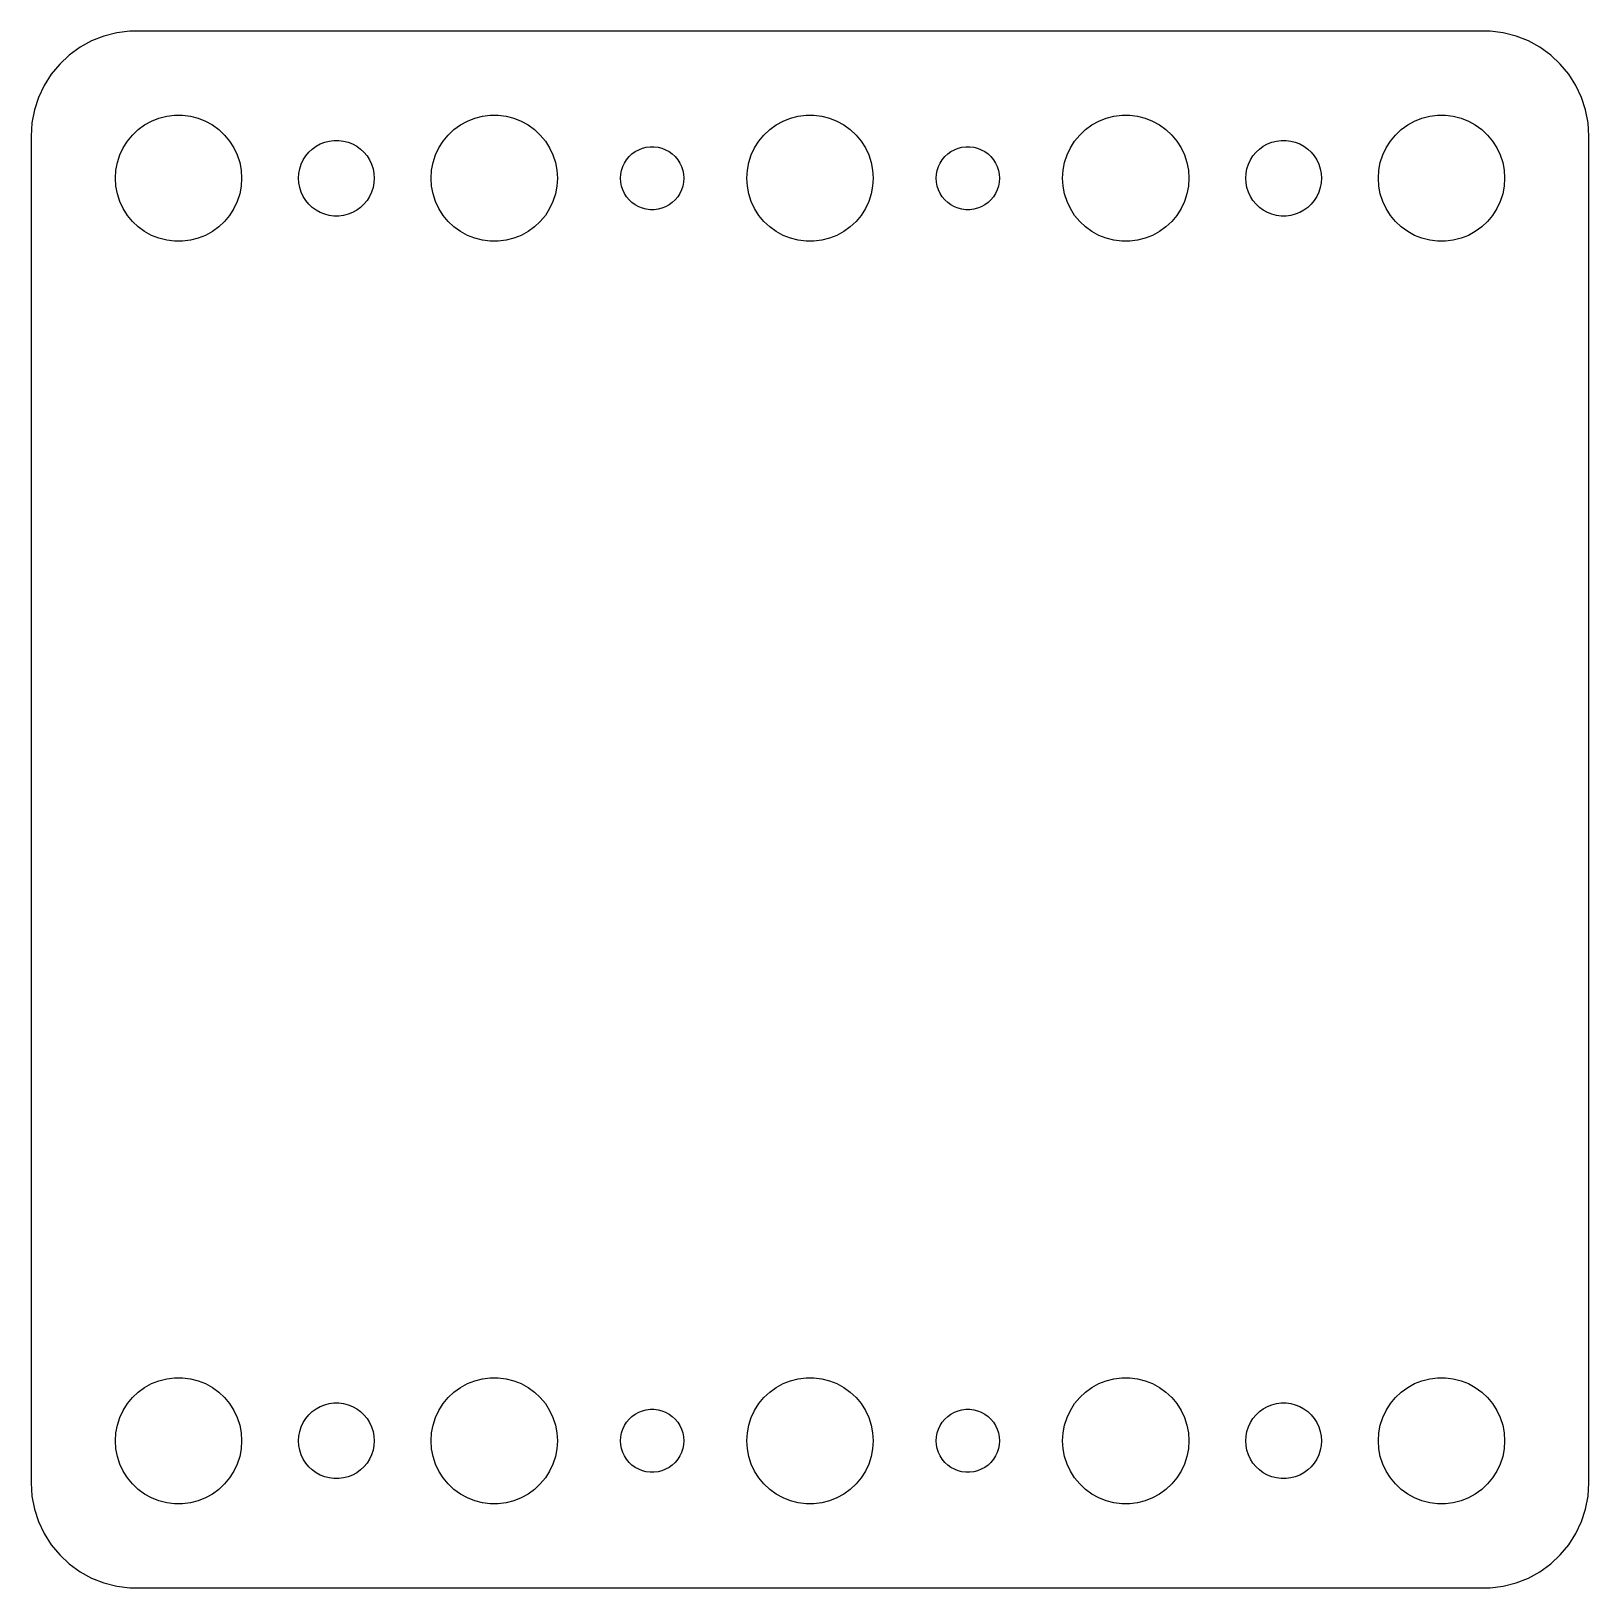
# Model space of a CAD drawing. Header units: metres. Extents: x -37 to 127, y -37 to 121.
# Drawn here: x 53 to 127, y -37 to 37 of the extents above; entities that cross this region are included whole.
import ezdxf

# ---------------------------------------------------------------- set-up
doc = ezdxf.new("R2010")
doc.units = ezdxf.units.M

msp = doc.modelspace()

# ---------------------------------------------------------------- linework, layer by layer
for p, q in [((55.8711, 36.5241), (55.3209, 36.2216)), ((56.4549, 36.7553), (55.8711, 36.5241)), ((57.0631, 36.9114), (56.4549, 36.7553)), ((57.686, 36.9901), (57.0631, 36.9114)), ((122.314, 36.9901), (57.686, 36.9901)), ((122.937, 36.9114), (122.314, 36.9901)), ((123.545, 36.7553), (122.937, 36.9114)), ((124.129, 36.5241), (123.545, 36.7553)), ((124.679, 36.2216), (124.129, 36.5241)), ((54.8129, 35.8526), (54.3551, 35.4227)), ((55.3209, 36.2216), (54.8129, 35.8526)), ((125.187, 35.8526), (124.679, 36.2216)), ((125.645, 35.4227), (125.187, 35.8526)), ((53.9549, 34.9389), (53.6185, 34.4088)), ((54.3551, 35.4227), (53.9549, 34.9389)), ((126.045, 34.9389), (125.645, 35.4227)), ((126.382, 34.4088), (126.045, 34.9389)), ((53.6185, 34.4088), (53.3511, 33.8406)), ((126.649, 33.8406), (126.382, 34.4088)), ((53.3511, 33.8406), (53.1571, 33.2434)), ((126.843, 33.2434), (126.649, 33.8406)), ((53.0394, 32.6267), (53, 32)), ((53.1571, 33.2434), (53.0394, 32.6267)), ((58.3925, 32.533), (58.7227, 32.7145)), ((58.7227, 32.7145), (59.0729, 32.8532)), ((59.0729, 32.8532), (59.4379, 32.9469)), ((59.4379, 32.9469), (59.8116, 32.9941)), ((59.8116, 32.9941), (60.1884, 32.9941)), ((60.1884, 32.9941), (60.5621, 32.9469)), ((60.5621, 32.9469), (60.927, 32.8532)), ((60.927, 32.8532), (61.2773, 32.7145)), ((61.2773, 32.7145), (61.6075, 32.533)), ((73.3925, 32.533), (73.7227, 32.7145)), ((73.7227, 32.7145), (74.073, 32.8532)), ((74.073, 32.8532), (74.4379, 32.9469)), ((74.4379, 32.9469), (74.8116, 32.9941)), ((74.8116, 32.9941), (75.1884, 32.9941)), ((75.1884, 32.9941), (75.5621, 32.9469)), ((75.5621, 32.9469), (75.927, 32.8532)), ((75.927, 32.8532), (76.2773, 32.7145)), ((76.2773, 32.7145), (76.6075, 32.533)), ((88.3925, 32.533), (88.7227, 32.7145)), ((88.7227, 32.7145), (89.073, 32.8532)), ((89.073, 32.8532), (89.4379, 32.9469)), ((89.4379, 32.9469), (89.8116, 32.9941)), ((89.8116, 32.9941), (90.1884, 32.9941)), ((90.1884, 32.9941), (90.5621, 32.9469)), ((90.5621, 32.9469), (90.927, 32.8532)), ((90.927, 32.8532), (91.2773, 32.7145)), ((91.2773, 32.7145), (91.6075, 32.533)), ((103.393, 32.533), (103.723, 32.7145)), ((103.723, 32.7145), (104.073, 32.8532)), ((104.073, 32.8532), (104.438, 32.9469)), ((104.438, 32.9469), (104.812, 32.9941)), ((104.812, 32.9941), (105.188, 32.9941)), ((105.188, 32.9941), (105.562, 32.9469)), ((105.562, 32.9469), (105.927, 32.8532)), ((105.927, 32.8532), (106.277, 32.7145)), ((106.277, 32.7145), (106.607, 32.533)), ((118.393, 32.533), (118.723, 32.7145)), ((118.723, 32.7145), (119.073, 32.8532)), ((119.073, 32.8532), (119.438, 32.9469)), ((119.438, 32.9469), (119.812, 32.9941)), ((119.812, 32.9941), (120.188, 32.9941)), ((120.188, 32.9941), (120.562, 32.9469)), ((120.562, 32.9469), (120.927, 32.8532)), ((120.927, 32.8532), (121.277, 32.7145)), ((121.277, 32.7145), (121.607, 32.533)), ((126.961, 32.6267), (126.843, 33.2434)), ((127, 32), (126.961, 32.6267)), ((53, 32), (53, -32)), ((57.5729, 31.7634), (57.8131, 32.0536)), ((57.8131, 32.0536), (58.0877, 32.3115)), ((58.0877, 32.3115), (58.3925, 32.533)), ((61.6075, 32.533), (61.9123, 32.3115)), ((61.9123, 32.3115), (62.1869, 32.0536)), ((62.1869, 32.0536), (62.427, 31.7634)), ((72.573, 31.7634), (72.8131, 32.0536)), ((72.8131, 32.0536), (73.0877, 32.3115)), ((73.0877, 32.3115), (73.3925, 32.533)), ((76.6075, 32.533), (76.9123, 32.3115)), ((76.9123, 32.3115), (77.1869, 32.0536)), ((77.1869, 32.0536), (77.427, 31.7634)), ((87.573, 31.7634), (87.8131, 32.0536)), ((87.8131, 32.0536), (88.0877, 32.3115)), ((88.0877, 32.3115), (88.3925, 32.533)), ((91.6075, 32.533), (91.9123, 32.3115)), ((91.9123, 32.3115), (92.1869, 32.0536)), ((92.1869, 32.0536), (92.427, 31.7634)), ((102.573, 31.7634), (102.813, 32.0536)), ((102.813, 32.0536), (103.088, 32.3115)), ((103.088, 32.3115), (103.393, 32.533)), ((106.607, 32.533), (106.912, 32.3115)), ((106.912, 32.3115), (107.187, 32.0536)), ((107.187, 32.0536), (107.427, 31.7634)), ((117.573, 31.7634), (117.813, 32.0536)), ((117.813, 32.0536), (118.088, 32.3115)), ((118.088, 32.3115), (118.393, 32.533)), ((121.607, 32.533), (121.912, 32.3115)), ((121.912, 32.3115), (122.187, 32.0536)), ((122.187, 32.0536), (122.427, 31.7634)), ((127, -32), (127, 32)), ((57.0942, 30.7461), (57.2107, 31.1044)), ((57.2107, 31.1044), (57.3711, 31.4453)), ((57.3711, 31.4453), (57.5729, 31.7634)), ((62.427, 31.7634), (62.6289, 31.4453)), ((62.6289, 31.4453), (62.7893, 31.1044)), ((62.7893, 31.1044), (62.9057, 30.7461)), ((66.0438, 31.058), (66.1879, 31.2322)), ((66.1879, 31.2322), (66.3526, 31.3869)), ((66.3526, 31.3869), (66.5355, 31.5198)), ((66.5355, 31.5198), (66.7336, 31.6287)), ((66.7336, 31.6287), (66.9438, 31.7119)), ((66.9438, 31.7119), (67.1627, 31.7681)), ((67.1627, 31.7681), (67.387, 31.7964)), ((67.387, 31.7964), (67.613, 31.7964)), ((67.613, 31.7964), (67.8373, 31.7681)), ((67.8373, 31.7681), (68.0562, 31.7119)), ((68.0562, 31.7119), (68.2664, 31.6287)), ((68.2664, 31.6287), (68.4645, 31.5198)), ((68.4645, 31.5198), (68.6474, 31.3869)), ((68.6474, 31.3869), (68.8121, 31.2322)), ((68.8121, 31.2322), (68.9562, 31.058)), ((72.0943, 30.7461), (72.2107, 31.1044)), ((72.2107, 31.1044), (72.3711, 31.4453)), ((72.3711, 31.4453), (72.573, 31.7634)), ((77.427, 31.7634), (77.6289, 31.4453)), ((77.6289, 31.4453), (77.7893, 31.1044)), ((77.7893, 31.1044), (77.9057, 30.7461)), ((81.4065, 31.0268), (81.5439, 31.1558)), ((81.5439, 31.1558), (81.6963, 31.2665)), ((81.6963, 31.2665), (81.8613, 31.3572)), ((81.8613, 31.3572), (82.0365, 31.4266)), ((82.0365, 31.4266), (82.2189, 31.4734)), ((82.2189, 31.4734), (82.4058, 31.497)), ((82.4058, 31.497), (82.5942, 31.497)), ((82.5942, 31.497), (82.7811, 31.4734)), ((82.7811, 31.4734), (82.9635, 31.4266)), ((82.9635, 31.4266), (83.1387, 31.3572)), ((83.1387, 31.3572), (83.3037, 31.2665)), ((83.3037, 31.2665), (83.4561, 31.1558)), ((83.4561, 31.1558), (83.5934, 31.0268)), ((87.0943, 30.7461), (87.2107, 31.1044)), ((87.2107, 31.1044), (87.3711, 31.4453)), ((87.3711, 31.4453), (87.573, 31.7634)), ((92.427, 31.7634), (92.6289, 31.4453)), ((92.6289, 31.4453), (92.7893, 31.1044)), ((92.7893, 31.1044), (92.9057, 30.7461)), ((96.4065, 31.0268), (96.5439, 31.1558)), ((96.5439, 31.1558), (96.6963, 31.2665)), ((96.6963, 31.2665), (96.8613, 31.3572)), ((96.8613, 31.3572), (97.0365, 31.4266)), ((97.0365, 31.4266), (97.2189, 31.4734)), ((97.2189, 31.4734), (97.4058, 31.497)), ((97.4058, 31.497), (97.5942, 31.497)), ((97.5942, 31.497), (97.7811, 31.4734)), ((97.7811, 31.4734), (97.9635, 31.4266)), ((97.9635, 31.4266), (98.1387, 31.3572)), ((98.1387, 31.3572), (98.3037, 31.2665)), ((98.3037, 31.2665), (98.4561, 31.1558)), ((98.4561, 31.1558), (98.5934, 31.0268)), ((102.094, 30.7461), (102.211, 31.1044)), ((102.211, 31.1044), (102.371, 31.4453)), ((102.371, 31.4453), (102.573, 31.7634)), ((107.427, 31.7634), (107.629, 31.4453)), ((107.629, 31.4453), (107.789, 31.1044)), ((107.789, 31.1044), (107.906, 30.7461)), ((111.044, 31.058), (111.188, 31.2322)), ((111.188, 31.2322), (111.353, 31.3869)), ((111.353, 31.3869), (111.536, 31.5198)), ((111.536, 31.5198), (111.734, 31.6287)), ((111.734, 31.6287), (111.944, 31.7119)), ((111.944, 31.7119), (112.163, 31.7681)), ((112.163, 31.7681), (112.387, 31.7964)), ((112.387, 31.7964), (112.613, 31.7964)), ((112.613, 31.7964), (112.837, 31.7681)), ((112.837, 31.7681), (113.056, 31.7119)), ((113.056, 31.7119), (113.266, 31.6287)), ((113.266, 31.6287), (113.464, 31.5198)), ((113.464, 31.5198), (113.647, 31.3869)), ((113.647, 31.3869), (113.812, 31.2322)), ((113.812, 31.2322), (113.956, 31.058)), ((117.094, 30.7461), (117.211, 31.1044)), ((117.211, 31.1044), (117.371, 31.4453)), ((117.371, 31.4453), (117.573, 31.7634)), ((122.427, 31.7634), (122.629, 31.4453)), ((122.629, 31.4453), (122.789, 31.1044)), ((122.789, 31.1044), (122.906, 30.7461)), ((57, 30), (57.0237, 30.376)), ((57.0237, 30.376), (57.0942, 30.7461)), ((62.9057, 30.7461), (62.9763, 30.376)), ((62.9763, 30.376), (63, 30)), ((65.7142, 30.2256), (65.7565, 30.4476)), ((65.7565, 30.4476), (65.8264, 30.6626)), ((65.8264, 30.6626), (65.9226, 30.8672)), ((65.9226, 30.8672), (66.0438, 31.058)), ((68.9562, 31.058), (69.0773, 30.8672)), ((69.0773, 30.8672), (69.1736, 30.6626)), ((69.1736, 30.6626), (69.2434, 30.4476)), ((69.2434, 30.4476), (69.2858, 30.2256)), ((72, 30), (72.0237, 30.376)), ((72.0237, 30.376), (72.0943, 30.7461)), ((77.9057, 30.7461), (77.9763, 30.376)), ((77.9763, 30.376), (78, 30)), ((81.0118, 30.188), (81.0471, 30.373)), ((81.0471, 30.373), (81.1053, 30.5522)), ((81.1053, 30.5522), (81.1855, 30.7226)), ((81.1855, 30.7226), (81.2865, 30.8817)), ((81.2865, 30.8817), (81.4065, 31.0268)), ((83.5934, 31.0268), (83.7135, 30.8817)), ((83.7135, 30.8817), (83.8145, 30.7226)), ((83.8145, 30.7226), (83.8947, 30.5522)), ((83.8947, 30.5522), (83.9529, 30.373)), ((83.9529, 30.373), (83.9882, 30.188)), ((87, 30), (87.0237, 30.376)), ((87.0237, 30.376), (87.0943, 30.7461)), ((92.9057, 30.7461), (92.9763, 30.376)), ((92.9763, 30.376), (93, 30)), ((96.0118, 30.188), (96.0471, 30.373)), ((96.0471, 30.373), (96.1053, 30.5522)), ((96.1053, 30.5522), (96.1855, 30.7226)), ((96.1855, 30.7226), (96.2865, 30.8817)), ((96.2865, 30.8817), (96.4065, 31.0268)), ((98.5934, 31.0268), (98.7135, 30.8817)), ((98.7135, 30.8817), (98.8145, 30.7226)), ((98.8145, 30.7226), (98.8947, 30.5522)), ((98.8947, 30.5522), (98.9529, 30.373)), ((98.9529, 30.373), (98.9882, 30.188)), ((102, 30), (102.024, 30.376)), ((102.024, 30.376), (102.094, 30.7461)), ((107.906, 30.7461), (107.976, 30.376)), ((107.976, 30.376), (108, 30)), ((110.714, 30.2256), (110.757, 30.4476)), ((110.757, 30.4476), (110.826, 30.6626)), ((110.826, 30.6626), (110.923, 30.8672)), ((110.923, 30.8672), (111.044, 31.058)), ((113.956, 31.058), (114.077, 30.8672)), ((114.077, 30.8672), (114.174, 30.6626)), ((114.174, 30.6626), (114.243, 30.4476)), ((114.243, 30.4476), (114.286, 30.2256)), ((117, 30), (117.024, 30.376)), ((117.024, 30.376), (117.094, 30.7461)), ((122.906, 30.7461), (122.976, 30.376)), ((122.976, 30.376), (123, 30)), ((57.0237, 29.624), (57, 30)), ((57.0942, 29.2539), (57.0237, 29.624)), ((62.9763, 29.624), (62.9057, 29.2539)), ((63, 30), (62.9763, 29.624)), ((65.7, 30), (65.7142, 30.2256)), ((65.7142, 29.7744), (65.7, 30)), ((65.7565, 29.5524), (65.7142, 29.7744)), ((69.2858, 29.7744), (69.2434, 29.5524)), ((69.2858, 30.2256), (69.3, 30)), ((69.3, 30), (69.2858, 29.7744)), ((72.0237, 29.624), (72, 30)), ((72.0943, 29.2539), (72.0237, 29.624)), ((77.9763, 29.624), (77.9057, 29.2539)), ((78, 30), (77.9763, 29.624)), ((81, 30), (81.0118, 30.188)), ((81.0118, 29.812), (81, 30)), ((81.0471, 29.627), (81.0118, 29.812)), ((81.1053, 29.4478), (81.0471, 29.627)), ((83.9529, 29.627), (83.8947, 29.4478)), ((83.9882, 29.812), (83.9529, 29.627)), ((83.9882, 30.188), (84, 30)), ((84, 30), (83.9882, 29.812)), ((87.0237, 29.624), (87, 30)), ((87.0943, 29.2539), (87.0237, 29.624)), ((92.9763, 29.624), (92.9057, 29.2539)), ((93, 30), (92.9763, 29.624)), ((96, 30), (96.0118, 30.188)), ((96.0118, 29.812), (96, 30)), ((96.0471, 29.627), (96.0118, 29.812)), ((96.1053, 29.4478), (96.0471, 29.627)), ((98.9529, 29.627), (98.8947, 29.4478)), ((98.9882, 29.812), (98.9529, 29.627)), ((98.9882, 30.188), (99, 30)), ((99, 30), (98.9882, 29.812)), ((102.024, 29.624), (102, 30)), ((102.094, 29.2539), (102.024, 29.624)), ((107.976, 29.624), (107.906, 29.2539)), ((108, 30), (107.976, 29.624)), ((110.7, 30), (110.714, 30.2256)), ((110.714, 29.7744), (110.7, 30)), ((110.757, 29.5524), (110.714, 29.7744)), ((114.286, 29.7744), (114.243, 29.5524)), ((114.286, 30.2256), (114.3, 30)), ((114.3, 30), (114.286, 29.7744)), ((117.024, 29.624), (117, 30)), ((117.094, 29.2539), (117.024, 29.624)), ((122.976, 29.624), (122.906, 29.2539)), ((123, 30), (122.976, 29.624)), ((57.2107, 28.8956), (57.0942, 29.2539)), ((57.3711, 28.5547), (57.2107, 28.8956)), ((62.7893, 28.8956), (62.6289, 28.5547)), ((62.9057, 29.2539), (62.7893, 28.8956)), ((65.8264, 29.3374), (65.7565, 29.5524)), ((65.9226, 29.1328), (65.8264, 29.3374)), ((66.0438, 28.942), (65.9226, 29.1328)), ((66.1879, 28.7678), (66.0438, 28.942)), ((68.9562, 28.942), (68.8121, 28.7678)), ((69.0773, 29.1328), (68.9562, 28.942)), ((69.1736, 29.3374), (69.0773, 29.1328)), ((69.2434, 29.5524), (69.1736, 29.3374)), ((72.2107, 28.8956), (72.0943, 29.2539)), ((72.3711, 28.5547), (72.2107, 28.8956)), ((77.7893, 28.8956), (77.6289, 28.5547)), ((77.9057, 29.2539), (77.7893, 28.8956)), ((81.1855, 29.2774), (81.1053, 29.4478)), ((81.2865, 29.1183), (81.1855, 29.2774)), ((81.4065, 28.9732), (81.2865, 29.1183)), ((81.5439, 28.8442), (81.4065, 28.9732)), ((83.5934, 28.9732), (83.4561, 28.8442)), ((83.7135, 29.1183), (83.5934, 28.9732)), ((83.8145, 29.2774), (83.7135, 29.1183)), ((83.8947, 29.4478), (83.8145, 29.2774)), ((87.2107, 28.8956), (87.0943, 29.2539)), ((87.3711, 28.5547), (87.2107, 28.8956)), ((92.7893, 28.8956), (92.6289, 28.5547)), ((92.9057, 29.2539), (92.7893, 28.8956)), ((96.1855, 29.2774), (96.1053, 29.4478)), ((96.2865, 29.1183), (96.1855, 29.2774)), ((96.4065, 28.9732), (96.2865, 29.1183)), ((96.5439, 28.8442), (96.4065, 28.9732)), ((98.5934, 28.9732), (98.4561, 28.8442)), ((98.7135, 29.1183), (98.5934, 28.9732)), ((98.8145, 29.2774), (98.7135, 29.1183)), ((98.8947, 29.4478), (98.8145, 29.2774)), ((102.211, 28.8956), (102.094, 29.2539)), ((102.371, 28.5547), (102.211, 28.8956)), ((107.789, 28.8956), (107.629, 28.5547)), ((107.906, 29.2539), (107.789, 28.8956)), ((110.826, 29.3374), (110.757, 29.5524)), ((110.923, 29.1328), (110.826, 29.3374)), ((111.044, 28.942), (110.923, 29.1328)), ((111.188, 28.7678), (111.044, 28.942)), ((113.956, 28.942), (113.812, 28.7678)), ((114.077, 29.1328), (113.956, 28.942)), ((114.174, 29.3374), (114.077, 29.1328)), ((114.243, 29.5524), (114.174, 29.3374)), ((117.211, 28.8956), (117.094, 29.2539)), ((117.371, 28.5547), (117.211, 28.8956)), ((122.789, 28.8956), (122.629, 28.5547)), ((122.906, 29.2539), (122.789, 28.8956)), ((57.5729, 28.2366), (57.3711, 28.5547)), ((57.8131, 27.9464), (57.5729, 28.2366)), ((62.427, 28.2366), (62.1869, 27.9464)), ((62.6289, 28.5547), (62.427, 28.2366)), ((66.3526, 28.6131), (66.1879, 28.7678)), ((66.5355, 28.4802), (66.3526, 28.6131)), ((66.7336, 28.3713), (66.5355, 28.4802)), ((66.9438, 28.2881), (66.7336, 28.3713)), ((67.1627, 28.2319), (66.9438, 28.2881)), ((67.387, 28.2036), (67.1627, 28.2319)), ((67.613, 28.2036), (67.387, 28.2036)), ((67.8373, 28.2319), (67.613, 28.2036)), ((68.0562, 28.2881), (67.8373, 28.2319)), ((68.2664, 28.3713), (68.0562, 28.2881)), ((68.4645, 28.4802), (68.2664, 28.3713)), ((68.6474, 28.6131), (68.4645, 28.4802)), ((68.8121, 28.7678), (68.6474, 28.6131)), ((72.573, 28.2366), (72.3711, 28.5547)), ((72.8131, 27.9464), (72.573, 28.2366)), ((77.427, 28.2366), (77.1869, 27.9464)), ((77.6289, 28.5547), (77.427, 28.2366)), ((81.6963, 28.7335), (81.5439, 28.8442)), ((81.8613, 28.6427), (81.6963, 28.7335)), ((82.0365, 28.5734), (81.8613, 28.6427)), ((82.2189, 28.5266), (82.0365, 28.5734)), ((82.4058, 28.503), (82.2189, 28.5266)), ((82.5942, 28.503), (82.4058, 28.503)), ((82.7811, 28.5266), (82.5942, 28.503)), ((82.9635, 28.5734), (82.7811, 28.5266)), ((83.1387, 28.6427), (82.9635, 28.5734)), ((83.3037, 28.7335), (83.1387, 28.6427)), ((83.4561, 28.8442), (83.3037, 28.7335)), ((87.573, 28.2366), (87.3711, 28.5547)), ((87.8131, 27.9464), (87.573, 28.2366)), ((92.427, 28.2366), (92.1869, 27.9464)), ((92.6289, 28.5547), (92.427, 28.2366)), ((96.6963, 28.7335), (96.5439, 28.8442)), ((96.8613, 28.6427), (96.6963, 28.7335)), ((97.0365, 28.5734), (96.8613, 28.6427)), ((97.2189, 28.5266), (97.0365, 28.5734)), ((97.4058, 28.503), (97.2189, 28.5266)), ((97.5942, 28.503), (97.4058, 28.503)), ((97.7811, 28.5266), (97.5942, 28.503)), ((97.9635, 28.5734), (97.7811, 28.5266)), ((98.1387, 28.6427), (97.9635, 28.5734)), ((98.3037, 28.7335), (98.1387, 28.6427)), ((98.4561, 28.8442), (98.3037, 28.7335)), ((102.573, 28.2366), (102.371, 28.5547)), ((102.813, 27.9464), (102.573, 28.2366)), ((107.427, 28.2366), (107.187, 27.9464)), ((107.629, 28.5547), (107.427, 28.2366)), ((111.353, 28.6131), (111.188, 28.7678)), ((111.536, 28.4802), (111.353, 28.6131)), ((111.734, 28.3713), (111.536, 28.4802)), ((111.944, 28.2881), (111.734, 28.3713)), ((112.163, 28.2319), (111.944, 28.2881)), ((112.387, 28.2036), (112.163, 28.2319)), ((112.613, 28.2036), (112.387, 28.2036)), ((112.837, 28.2319), (112.613, 28.2036)), ((113.056, 28.2881), (112.837, 28.2319)), ((113.266, 28.3713), (113.056, 28.2881)), ((113.464, 28.4802), (113.266, 28.3713)), ((113.647, 28.6131), (113.464, 28.4802)), ((113.812, 28.7678), (113.647, 28.6131)), ((117.573, 28.2366), (117.371, 28.5547)), ((117.813, 27.9464), (117.573, 28.2366)), ((122.427, 28.2366), (122.187, 27.9464)), ((122.629, 28.5547), (122.427, 28.2366)), ((58.0877, 27.6884), (57.8131, 27.9464)), ((58.3925, 27.467), (58.0877, 27.6884)), ((58.7227, 27.2855), (58.3925, 27.467)), ((61.6075, 27.467), (61.2773, 27.2855)), ((61.9123, 27.6884), (61.6075, 27.467)), ((62.1869, 27.9464), (61.9123, 27.6884)), ((73.0877, 27.6884), (72.8131, 27.9464)), ((73.3925, 27.467), (73.0877, 27.6884)), ((73.7227, 27.2855), (73.3925, 27.467)), ((76.6075, 27.467), (76.2773, 27.2855)), ((76.9123, 27.6884), (76.6075, 27.467)), ((77.1869, 27.9464), (76.9123, 27.6884)), ((88.0877, 27.6884), (87.8131, 27.9464)), ((88.3925, 27.467), (88.0877, 27.6884)), ((88.7227, 27.2855), (88.3925, 27.467)), ((91.6075, 27.467), (91.2773, 27.2855)), ((91.9123, 27.6884), (91.6075, 27.467)), ((92.1869, 27.9464), (91.9123, 27.6884)), ((103.088, 27.6884), (102.813, 27.9464)), ((103.393, 27.467), (103.088, 27.6884)), ((103.723, 27.2855), (103.393, 27.467)), ((106.607, 27.467), (106.277, 27.2855)), ((106.912, 27.6884), (106.607, 27.467)), ((107.187, 27.9464), (106.912, 27.6884)), ((118.088, 27.6884), (117.813, 27.9464)), ((118.393, 27.467), (118.088, 27.6884)), ((118.723, 27.2855), (118.393, 27.467)), ((121.607, 27.467), (121.277, 27.2855)), ((121.912, 27.6884), (121.607, 27.467)), ((122.187, 27.9464), (121.912, 27.6884)), ((59.0729, 27.1468), (58.7227, 27.2855)), ((59.4379, 27.0531), (59.0729, 27.1468)), ((59.8116, 27.0059), (59.4379, 27.0531)), ((60.1884, 27.0059), (59.8116, 27.0059)), ((60.5621, 27.0531), (60.1884, 27.0059)), ((60.927, 27.1468), (60.5621, 27.0531)), ((61.2773, 27.2855), (60.927, 27.1468)), ((74.073, 27.1468), (73.7227, 27.2855)), ((74.4379, 27.0531), (74.073, 27.1468)), ((74.8116, 27.0059), (74.4379, 27.0531)), ((75.1884, 27.0059), (74.8116, 27.0059)), ((75.5621, 27.0531), (75.1884, 27.0059)), ((75.927, 27.1468), (75.5621, 27.0531)), ((76.2773, 27.2855), (75.927, 27.1468)), ((89.073, 27.1468), (88.7227, 27.2855)), ((89.4379, 27.0531), (89.073, 27.1468)), ((89.8116, 27.0059), (89.4379, 27.0531)), ((90.1884, 27.0059), (89.8116, 27.0059)), ((90.5621, 27.0531), (90.1884, 27.0059)), ((90.927, 27.1468), (90.5621, 27.0531)), ((91.2773, 27.2855), (90.927, 27.1468)), ((104.073, 27.1468), (103.723, 27.2855)), ((104.438, 27.0531), (104.073, 27.1468)), ((104.812, 27.0059), (104.438, 27.0531)), ((105.188, 27.0059), (104.812, 27.0059)), ((105.562, 27.0531), (105.188, 27.0059)), ((105.927, 27.1468), (105.562, 27.0531)), ((106.277, 27.2855), (105.927, 27.1468)), ((119.073, 27.1468), (118.723, 27.2855)), ((119.438, 27.0531), (119.073, 27.1468)), ((119.812, 27.0059), (119.438, 27.0531)), ((120.188, 27.0059), (119.812, 27.0059)), ((120.562, 27.0531), (120.188, 27.0059)), ((120.927, 27.1468), (120.562, 27.0531)), ((121.277, 27.2855), (120.927, 27.1468)), ((58.3925, -27.467), (58.7227, -27.2855)), ((58.7227, -27.2855), (59.0729, -27.1468)), ((59.0729, -27.1468), (59.4379, -27.0531)), ((59.4379, -27.0531), (59.8116, -27.0059)), ((59.8116, -27.0059), (60.1884, -27.0059)), ((60.1884, -27.0059), (60.5621, -27.0531)), ((60.5621, -27.0531), (60.927, -27.1468)), ((60.927, -27.1468), (61.2773, -27.2855)), ((61.2773, -27.2855), (61.6075, -27.467)), ((73.3925, -27.467), (73.7227, -27.2855)), ((73.7227, -27.2855), (74.073, -27.1468)), ((74.073, -27.1468), (74.4379, -27.0531)), ((74.4379, -27.0531), (74.8116, -27.0059)), ((74.8116, -27.0059), (75.1884, -27.0059)), ((75.1884, -27.0059), (75.5621, -27.0531)), ((75.5621, -27.0531), (75.927, -27.1468)), ((75.927, -27.1468), (76.2773, -27.2855)), ((76.2773, -27.2855), (76.6075, -27.467)), ((88.3925, -27.467), (88.7227, -27.2855)), ((88.7227, -27.2855), (89.073, -27.1468)), ((89.073, -27.1468), (89.4379, -27.0531)), ((89.4379, -27.0531), (89.8116, -27.0059)), ((89.8116, -27.0059), (90.1884, -27.0059)), ((90.1884, -27.0059), (90.5621, -27.0531)), ((90.5621, -27.0531), (90.927, -27.1468)), ((90.927, -27.1468), (91.2773, -27.2855)), ((91.2773, -27.2855), (91.6075, -27.467)), ((103.393, -27.467), (103.723, -27.2855)), ((103.723, -27.2855), (104.073, -27.1468)), ((104.073, -27.1468), (104.438, -27.0531)), ((104.438, -27.0531), (104.812, -27.0059)), ((104.812, -27.0059), (105.188, -27.0059)), ((105.188, -27.0059), (105.562, -27.0531)), ((105.562, -27.0531), (105.927, -27.1468)), ((105.927, -27.1468), (106.277, -27.2855)), ((106.277, -27.2855), (106.607, -27.467)), ((118.393, -27.467), (118.723, -27.2855)), ((118.723, -27.2855), (119.073, -27.1468)), ((119.073, -27.1468), (119.438, -27.0531)), ((119.438, -27.0531), (119.812, -27.0059)), ((119.812, -27.0059), (120.188, -27.0059)), ((120.188, -27.0059), (120.562, -27.0531)), ((120.562, -27.0531), (120.927, -27.1468)), ((120.927, -27.1468), (121.277, -27.2855)), ((121.277, -27.2855), (121.607, -27.467)), ((57.5729, -28.2366), (57.8131, -27.9464)), ((57.8131, -27.9464), (58.0877, -27.6884)), ((58.0877, -27.6884), (58.3925, -27.467)), ((61.6075, -27.467), (61.9123, -27.6884)), ((61.9123, -27.6884), (62.1869, -27.9464)), ((62.1869, -27.9464), (62.427, -28.2366)), ((72.573, -28.2366), (72.8131, -27.9464)), ((72.8131, -27.9464), (73.0877, -27.6884)), ((73.0877, -27.6884), (73.3925, -27.467)), ((76.6075, -27.467), (76.9123, -27.6884)), ((76.9123, -27.6884), (77.1869, -27.9464)), ((77.1869, -27.9464), (77.427, -28.2366)), ((87.573, -28.2366), (87.8131, -27.9464)), ((87.8131, -27.9464), (88.0877, -27.6884)), ((88.0877, -27.6884), (88.3925, -27.467)), ((91.6075, -27.467), (91.9123, -27.6884)), ((91.9123, -27.6884), (92.1869, -27.9464)), ((92.1869, -27.9464), (92.427, -28.2366)), ((102.573, -28.2366), (102.813, -27.9464)), ((102.813, -27.9464), (103.088, -27.6884)), ((103.088, -27.6884), (103.393, -27.467)), ((106.607, -27.467), (106.912, -27.6884)), ((106.912, -27.6884), (107.187, -27.9464)), ((107.187, -27.9464), (107.427, -28.2366)), ((117.573, -28.2366), (117.813, -27.9464)), ((117.813, -27.9464), (118.088, -27.6884)), ((118.088, -27.6884), (118.393, -27.467)), ((121.607, -27.467), (121.912, -27.6884)), ((121.912, -27.6884), (122.187, -27.9464)), ((122.187, -27.9464), (122.427, -28.2366)), ((57.2107, -28.8956), (57.3711, -28.5547)), ((57.3711, -28.5547), (57.5729, -28.2366)), ((62.427, -28.2366), (62.6289, -28.5547)), ((62.6289, -28.5547), (62.7893, -28.8956)), ((66.0438, -28.942), (66.1879, -28.7678)), ((66.1879, -28.7678), (66.3526, -28.6131)), ((66.3526, -28.6131), (66.5355, -28.4802)), ((66.5355, -28.4802), (66.7336, -28.3713)), ((66.7336, -28.3713), (66.9438, -28.2881)), ((66.9438, -28.2881), (67.1627, -28.2319)), ((67.1627, -28.2319), (67.387, -28.2036)), ((67.387, -28.2036), (67.613, -28.2036)), ((67.613, -28.2036), (67.8373, -28.2319)), ((67.8373, -28.2319), (68.0562, -28.2881)), ((68.0562, -28.2881), (68.2664, -28.3713)), ((68.2664, -28.3713), (68.4645, -28.4802)), ((68.4645, -28.4802), (68.6474, -28.6131)), ((68.6474, -28.6131), (68.8121, -28.7678)), ((68.8121, -28.7678), (68.9562, -28.942)), ((72.2107, -28.8956), (72.3711, -28.5547)), ((72.3711, -28.5547), (72.573, -28.2366)), ((77.427, -28.2366), (77.6289, -28.5547)), ((77.6289, -28.5547), (77.7893, -28.8956)), ((81.4065, -28.9732), (81.5439, -28.8442)), ((81.5439, -28.8442), (81.6963, -28.7335)), ((81.6963, -28.7335), (81.8613, -28.6427)), ((81.8613, -28.6427), (82.0365, -28.5734)), ((82.0365, -28.5734), (82.2189, -28.5266)), ((82.2189, -28.5266), (82.4058, -28.503)), ((82.4058, -28.503), (82.5942, -28.503)), ((82.5942, -28.503), (82.7811, -28.5266)), ((82.7811, -28.5266), (82.9635, -28.5734)), ((82.9635, -28.5734), (83.1387, -28.6427)), ((83.1387, -28.6427), (83.3037, -28.7335)), ((83.3037, -28.7335), (83.4561, -28.8442)), ((83.4561, -28.8442), (83.5934, -28.9732)), ((87.2107, -28.8956), (87.3711, -28.5547)), ((87.3711, -28.5547), (87.573, -28.2366)), ((92.427, -28.2366), (92.6289, -28.5547)), ((92.6289, -28.5547), (92.7893, -28.8956)), ((96.4065, -28.9732), (96.5439, -28.8442)), ((96.5439, -28.8442), (96.6963, -28.7335)), ((96.6963, -28.7335), (96.8613, -28.6427)), ((96.8613, -28.6427), (97.0365, -28.5734)), ((97.0365, -28.5734), (97.2189, -28.5266)), ((97.2189, -28.5266), (97.4058, -28.503)), ((97.4058, -28.503), (97.5942, -28.503)), ((97.5942, -28.503), (97.7811, -28.5266)), ((97.7811, -28.5266), (97.9635, -28.5734)), ((97.9635, -28.5734), (98.1387, -28.6427)), ((98.1387, -28.6427), (98.3037, -28.7335)), ((98.3037, -28.7335), (98.4561, -28.8442)), ((98.4561, -28.8442), (98.5934, -28.9732)), ((102.211, -28.8956), (102.371, -28.5547)), ((102.371, -28.5547), (102.573, -28.2366)), ((107.427, -28.2366), (107.629, -28.5547)), ((107.629, -28.5547), (107.789, -28.8956)), ((111.044, -28.942), (111.188, -28.7678)), ((111.188, -28.7678), (111.353, -28.6131)), ((111.353, -28.6131), (111.536, -28.4802)), ((111.536, -28.4802), (111.734, -28.3713)), ((111.734, -28.3713), (111.944, -28.2881)), ((111.944, -28.2881), (112.163, -28.2319)), ((112.163, -28.2319), (112.387, -28.2036)), ((112.387, -28.2036), (112.613, -28.2036)), ((112.613, -28.2036), (112.837, -28.2319)), ((112.837, -28.2319), (113.056, -28.2881)), ((113.056, -28.2881), (113.266, -28.3713)), ((113.266, -28.3713), (113.464, -28.4802)), ((113.464, -28.4802), (113.647, -28.6131)), ((113.647, -28.6131), (113.812, -28.7678)), ((113.812, -28.7678), (113.956, -28.942)), ((117.211, -28.8956), (117.371, -28.5547)), ((117.371, -28.5547), (117.573, -28.2366)), ((122.427, -28.2366), (122.629, -28.5547)), ((122.629, -28.5547), (122.789, -28.8956)), ((57.0237, -29.624), (57.0942, -29.2539)), ((57.0942, -29.2539), (57.2107, -28.8956)), ((62.7893, -28.8956), (62.9057, -29.2539)), ((62.9057, -29.2539), (62.9763, -29.624)), ((65.7142, -29.7744), (65.7565, -29.5524)), ((65.7565, -29.5524), (65.8264, -29.3374)), ((65.8264, -29.3374), (65.9226, -29.1328)), ((65.9226, -29.1328), (66.0438, -28.942)), ((68.9562, -28.942), (69.0773, -29.1328)), ((69.0773, -29.1328), (69.1736, -29.3374)), ((69.1736, -29.3374), (69.2434, -29.5524)), ((69.2434, -29.5524), (69.2858, -29.7744)), ((72.0237, -29.624), (72.0943, -29.2539)), ((72.0943, -29.2539), (72.2107, -28.8956)), ((77.7893, -28.8956), (77.9057, -29.2539)), ((77.9057, -29.2539), (77.9763, -29.624)), ((81.0471, -29.627), (81.1053, -29.4478)), ((81.1053, -29.4478), (81.1855, -29.2774)), ((81.1855, -29.2774), (81.2865, -29.1183)), ((81.2865, -29.1183), (81.4065, -28.9732)), ((83.5934, -28.9732), (83.7135, -29.1183)), ((83.7135, -29.1183), (83.8145, -29.2774)), ((83.8145, -29.2774), (83.8947, -29.4478)), ((83.8947, -29.4478), (83.9529, -29.627)), ((87.0237, -29.624), (87.0943, -29.2539)), ((87.0943, -29.2539), (87.2107, -28.8956)), ((92.7893, -28.8956), (92.9057, -29.2539)), ((92.9057, -29.2539), (92.9763, -29.624)), ((96.0471, -29.627), (96.1053, -29.4478)), ((96.1053, -29.4478), (96.1855, -29.2774)), ((96.1855, -29.2774), (96.2865, -29.1183)), ((96.2865, -29.1183), (96.4065, -28.9732)), ((98.5934, -28.9732), (98.7135, -29.1183)), ((98.7135, -29.1183), (98.8145, -29.2774)), ((98.8145, -29.2774), (98.8947, -29.4478)), ((98.8947, -29.4478), (98.9529, -29.627)), ((102.024, -29.624), (102.094, -29.2539)), ((102.094, -29.2539), (102.211, -28.8956)), ((107.789, -28.8956), (107.906, -29.2539)), ((107.906, -29.2539), (107.976, -29.624)), ((110.714, -29.7744), (110.757, -29.5524)), ((110.757, -29.5524), (110.826, -29.3374)), ((110.826, -29.3374), (110.923, -29.1328)), ((110.923, -29.1328), (111.044, -28.942)), ((113.956, -28.942), (114.077, -29.1328)), ((114.077, -29.1328), (114.174, -29.3374)), ((114.174, -29.3374), (114.243, -29.5524)), ((114.243, -29.5524), (114.286, -29.7744)), ((117.024, -29.624), (117.094, -29.2539)), ((117.094, -29.2539), (117.211, -28.8956)), ((122.789, -28.8956), (122.906, -29.2539)), ((122.906, -29.2539), (122.976, -29.624)), ((57, -30), (57.0237, -29.624)), ((57.0237, -30.376), (57, -30)), ((62.9763, -29.624), (63, -30)), ((63, -30), (62.9763, -30.376)), ((65.7, -30), (65.7142, -29.7744)), ((65.7142, -30.2256), (65.7, -30)), ((65.7565, -30.4476), (65.7142, -30.2256)), ((69.2858, -30.2256), (69.2434, -30.4476)), ((69.2858, -29.7744), (69.3, -30)), ((69.3, -30), (69.2858, -30.2256)), ((72, -30), (72.0237, -29.624)), ((72.0237, -30.376), (72, -30)), ((77.9763, -29.624), (78, -30)), ((78, -30), (77.9763, -30.376)), ((81, -30), (81.0118, -29.812)), ((81.0118, -30.188), (81, -30)), ((81.0118, -29.812), (81.0471, -29.627)), ((81.0471, -30.373), (81.0118, -30.188)), ((83.9529, -29.627), (83.9882, -29.812)), ((83.9882, -30.188), (83.9529, -30.373)), ((83.9882, -29.812), (84, -30)), ((84, -30), (83.9882, -30.188)), ((87, -30), (87.0237, -29.624)), ((87.0237, -30.376), (87, -30)), ((92.9763, -29.624), (93, -30)), ((93, -30), (92.9763, -30.376)), ((96, -30), (96.0118, -29.812)), ((96.0118, -30.188), (96, -30)), ((96.0118, -29.812), (96.0471, -29.627)), ((96.0471, -30.373), (96.0118, -30.188)), ((98.9529, -29.627), (98.9882, -29.812)), ((98.9882, -30.188), (98.9529, -30.373)), ((98.9882, -29.812), (99, -30)), ((99, -30), (98.9882, -30.188)), ((102, -30), (102.024, -29.624)), ((102.024, -30.376), (102, -30)), ((107.976, -29.624), (108, -30)), ((108, -30), (107.976, -30.376)), ((110.7, -30), (110.714, -29.7744)), ((110.714, -30.2256), (110.7, -30)), ((110.757, -30.4476), (110.714, -30.2256)), ((114.286, -30.2256), (114.243, -30.4476)), ((114.286, -29.7744), (114.3, -30)), ((114.3, -30), (114.286, -30.2256)), ((117, -30), (117.024, -29.624)), ((117.024, -30.376), (117, -30)), ((122.976, -29.624), (123, -30)), ((123, -30), (122.976, -30.376)), ((57.0942, -30.7461), (57.0237, -30.376)), ((57.2107, -31.1044), (57.0942, -30.7461)), ((62.9057, -30.7461), (62.7893, -31.1044)), ((62.9763, -30.376), (62.9057, -30.7461)), ((65.8264, -30.6626), (65.7565, -30.4476)), ((65.9226, -30.8672), (65.8264, -30.6626)), ((66.0438, -31.058), (65.9226, -30.8672)), ((66.1879, -31.2322), (66.0438, -31.058)), ((68.9562, -31.058), (68.8121, -31.2322)), ((69.0773, -30.8672), (68.9562, -31.058)), ((69.1736, -30.6626), (69.0773, -30.8672)), ((69.2434, -30.4476), (69.1736, -30.6626)), ((72.0943, -30.7461), (72.0237, -30.376)), ((72.2107, -31.1044), (72.0943, -30.7461)), ((77.9057, -30.7461), (77.7893, -31.1044)), ((77.9763, -30.376), (77.9057, -30.7461)), ((81.1053, -30.5522), (81.0471, -30.373)), ((81.1855, -30.7226), (81.1053, -30.5522)), ((81.2865, -30.8817), (81.1855, -30.7226)), ((81.4065, -31.0268), (81.2865, -30.8817)), ((81.5439, -31.1558), (81.4065, -31.0268)), ((83.5934, -31.0268), (83.4561, -31.1558)), ((83.7135, -30.8817), (83.5934, -31.0268)), ((83.8145, -30.7226), (83.7135, -30.8817)), ((83.8947, -30.5522), (83.8145, -30.7226)), ((83.9529, -30.373), (83.8947, -30.5522)), ((87.0943, -30.7461), (87.0237, -30.376)), ((87.2107, -31.1044), (87.0943, -30.7461)), ((92.9057, -30.7461), (92.7893, -31.1044)), ((92.9763, -30.376), (92.9057, -30.7461)), ((96.1053, -30.5522), (96.0471, -30.373)), ((96.1855, -30.7226), (96.1053, -30.5522)), ((96.2865, -30.8817), (96.1855, -30.7226)), ((96.4065, -31.0268), (96.2865, -30.8817)), ((96.5439, -31.1558), (96.4065, -31.0268)), ((98.5934, -31.0268), (98.4561, -31.1558)), ((98.7135, -30.8817), (98.5934, -31.0268)), ((98.8145, -30.7226), (98.7135, -30.8817)), ((98.8947, -30.5522), (98.8145, -30.7226)), ((98.9529, -30.373), (98.8947, -30.5522)), ((102.094, -30.7461), (102.024, -30.376)), ((102.211, -31.1044), (102.094, -30.7461)), ((107.906, -30.7461), (107.789, -31.1044)), ((107.976, -30.376), (107.906, -30.7461)), ((110.826, -30.6626), (110.757, -30.4476)), ((110.923, -30.8672), (110.826, -30.6626)), ((111.044, -31.058), (110.923, -30.8672)), ((111.188, -31.2322), (111.044, -31.058)), ((113.956, -31.058), (113.812, -31.2322)), ((114.077, -30.8672), (113.956, -31.058)), ((114.174, -30.6626), (114.077, -30.8672)), ((114.243, -30.4476), (114.174, -30.6626)), ((117.094, -30.7461), (117.024, -30.376)), ((117.211, -31.1044), (117.094, -30.7461)), ((122.906, -30.7461), (122.789, -31.1044)), ((122.976, -30.376), (122.906, -30.7461)), ((57.3711, -31.4453), (57.2107, -31.1044)), ((57.5729, -31.7634), (57.3711, -31.4453)), ((57.8131, -32.0536), (57.5729, -31.7634)), ((62.427, -31.7634), (62.1869, -32.0536)), ((62.6289, -31.4453), (62.427, -31.7634)), ((62.7893, -31.1044), (62.6289, -31.4453)), ((66.3526, -31.3869), (66.1879, -31.2322)), ((66.5355, -31.5198), (66.3526, -31.3869)), ((66.7336, -31.6287), (66.5355, -31.5198)), ((66.9438, -31.7119), (66.7336, -31.6287)), ((67.1627, -31.7681), (66.9438, -31.7119)), ((67.387, -31.7964), (67.1627, -31.7681)), ((67.613, -31.7964), (67.387, -31.7964)), ((67.8373, -31.7681), (67.613, -31.7964)), ((68.0562, -31.7119), (67.8373, -31.7681)), ((68.2664, -31.6287), (68.0562, -31.7119)), ((68.4645, -31.5198), (68.2664, -31.6287)), ((68.6474, -31.3869), (68.4645, -31.5198)), ((68.8121, -31.2322), (68.6474, -31.3869)), ((72.3711, -31.4453), (72.2107, -31.1044)), ((72.573, -31.7634), (72.3711, -31.4453)), ((72.8131, -32.0536), (72.573, -31.7634)), ((77.427, -31.7634), (77.1869, -32.0536)), ((77.6289, -31.4453), (77.427, -31.7634)), ((77.7893, -31.1044), (77.6289, -31.4453)), ((81.6963, -31.2665), (81.5439, -31.1558)), ((81.8613, -31.3572), (81.6963, -31.2665)), ((82.0365, -31.4266), (81.8613, -31.3572)), ((82.2189, -31.4734), (82.0365, -31.4266)), ((82.4058, -31.497), (82.2189, -31.4734)), ((82.5942, -31.497), (82.4058, -31.497)), ((82.7811, -31.4734), (82.5942, -31.497)), ((82.9635, -31.4266), (82.7811, -31.4734)), ((83.1387, -31.3572), (82.9635, -31.4266)), ((83.3037, -31.2665), (83.1387, -31.3572)), ((83.4561, -31.1558), (83.3037, -31.2665)), ((87.3711, -31.4453), (87.2107, -31.1044)), ((87.573, -31.7634), (87.3711, -31.4453)), ((87.8131, -32.0536), (87.573, -31.7634)), ((92.427, -31.7634), (92.1869, -32.0536)), ((92.6289, -31.4453), (92.427, -31.7634)), ((92.7893, -31.1044), (92.6289, -31.4453)), ((96.6963, -31.2665), (96.5439, -31.1558)), ((96.8613, -31.3572), (96.6963, -31.2665)), ((97.0365, -31.4266), (96.8613, -31.3572)), ((97.2189, -31.4734), (97.0365, -31.4266)), ((97.4058, -31.497), (97.2189, -31.4734)), ((97.5942, -31.497), (97.4058, -31.497)), ((97.7811, -31.4734), (97.5942, -31.497)), ((97.9635, -31.4266), (97.7811, -31.4734)), ((98.1387, -31.3572), (97.9635, -31.4266)), ((98.3037, -31.2665), (98.1387, -31.3572)), ((98.4561, -31.1558), (98.3037, -31.2665)), ((102.371, -31.4453), (102.211, -31.1044)), ((102.573, -31.7634), (102.371, -31.4453)), ((102.813, -32.0536), (102.573, -31.7634)), ((107.427, -31.7634), (107.187, -32.0536)), ((107.629, -31.4453), (107.427, -31.7634)), ((107.789, -31.1044), (107.629, -31.4453)), ((111.353, -31.3869), (111.188, -31.2322)), ((111.536, -31.5198), (111.353, -31.3869)), ((111.734, -31.6287), (111.536, -31.5198)), ((111.944, -31.7119), (111.734, -31.6287)), ((112.163, -31.7681), (111.944, -31.7119)), ((112.387, -31.7964), (112.163, -31.7681)), ((112.613, -31.7964), (112.387, -31.7964)), ((112.837, -31.7681), (112.613, -31.7964)), ((113.056, -31.7119), (112.837, -31.7681)), ((113.266, -31.6287), (113.056, -31.7119)), ((113.464, -31.5198), (113.266, -31.6287)), ((113.647, -31.3869), (113.464, -31.5198)), ((113.812, -31.2322), (113.647, -31.3869)), ((117.371, -31.4453), (117.211, -31.1044)), ((117.573, -31.7634), (117.371, -31.4453)), ((117.813, -32.0536), (117.573, -31.7634)), ((122.427, -31.7634), (122.187, -32.0536)), ((122.629, -31.4453), (122.427, -31.7634)), ((122.789, -31.1044), (122.629, -31.4453)), ((53, -32), (53.0394, -32.6267)), ((58.0877, -32.3115), (57.8131, -32.0536)), ((58.3925, -32.533), (58.0877, -32.3115)), ((58.7227, -32.7145), (58.3925, -32.533)), ((61.6075, -32.533), (61.2773, -32.7145)), ((61.9123, -32.3115), (61.6075, -32.533)), ((62.1869, -32.0536), (61.9123, -32.3115)), ((73.0877, -32.3115), (72.8131, -32.0536)), ((73.3925, -32.533), (73.0877, -32.3115)), ((73.7227, -32.7145), (73.3925, -32.533)), ((76.6075, -32.533), (76.2773, -32.7145)), ((76.9123, -32.3115), (76.6075, -32.533)), ((77.1869, -32.0536), (76.9123, -32.3115)), ((88.0877, -32.3115), (87.8131, -32.0536)), ((88.3925, -32.533), (88.0877, -32.3115)), ((88.7227, -32.7145), (88.3925, -32.533)), ((91.6075, -32.533), (91.2773, -32.7145)), ((91.9123, -32.3115), (91.6075, -32.533)), ((92.1869, -32.0536), (91.9123, -32.3115)), ((103.088, -32.3115), (102.813, -32.0536)), ((103.393, -32.533), (103.088, -32.3115)), ((103.723, -32.7145), (103.393, -32.533)), ((106.607, -32.533), (106.277, -32.7145)), ((106.912, -32.3115), (106.607, -32.533)), ((107.187, -32.0536), (106.912, -32.3115)), ((118.088, -32.3115), (117.813, -32.0536)), ((118.393, -32.533), (118.088, -32.3115)), ((118.723, -32.7145), (118.393, -32.533)), ((121.607, -32.533), (121.277, -32.7145)), ((121.912, -32.3115), (121.607, -32.533)), ((122.187, -32.0536), (121.912, -32.3115)), ((126.961, -32.6267), (127, -32)), ((53.0394, -32.6267), (53.1571, -33.2434)), ((53.1571, -33.2434), (53.3511, -33.8406)), ((59.0729, -32.8532), (58.7227, -32.7145)), ((59.4379, -32.9469), (59.0729, -32.8532)), ((59.8116, -32.9941), (59.4379, -32.9469)), ((60.1884, -32.9941), (59.8116, -32.9941)), ((60.5621, -32.9469), (60.1884, -32.9941)), ((60.927, -32.8532), (60.5621, -32.9469)), ((61.2773, -32.7145), (60.927, -32.8532)), ((74.073, -32.8532), (73.7227, -32.7145)), ((74.4379, -32.9469), (74.073, -32.8532)), ((74.8116, -32.9941), (74.4379, -32.9469)), ((75.1884, -32.9941), (74.8116, -32.9941)), ((75.5621, -32.9469), (75.1884, -32.9941)), ((75.927, -32.8532), (75.5621, -32.9469)), ((76.2773, -32.7145), (75.927, -32.8532)), ((89.073, -32.8532), (88.7227, -32.7145)), ((89.4379, -32.9469), (89.073, -32.8532)), ((89.8116, -32.9941), (89.4379, -32.9469)), ((90.1884, -32.9941), (89.8116, -32.9941)), ((90.5621, -32.9469), (90.1884, -32.9941)), ((90.927, -32.8532), (90.5621, -32.9469)), ((91.2773, -32.7145), (90.927, -32.8532)), ((104.073, -32.8532), (103.723, -32.7145)), ((104.438, -32.9469), (104.073, -32.8532)), ((104.812, -32.9941), (104.438, -32.9469)), ((105.188, -32.9941), (104.812, -32.9941)), ((105.562, -32.9469), (105.188, -32.9941)), ((105.927, -32.8532), (105.562, -32.9469)), ((106.277, -32.7145), (105.927, -32.8532)), ((119.073, -32.8532), (118.723, -32.7145)), ((119.438, -32.9469), (119.073, -32.8532)), ((119.812, -32.9941), (119.438, -32.9469)), ((120.188, -32.9941), (119.812, -32.9941)), ((120.562, -32.9469), (120.188, -32.9941)), ((120.927, -32.8532), (120.562, -32.9469)), ((121.277, -32.7145), (120.927, -32.8532)), ((126.649, -33.8406), (126.843, -33.2434)), ((126.843, -33.2434), (126.961, -32.6267)), ((53.3511, -33.8406), (53.6185, -34.4088)), ((126.382, -34.4088), (126.649, -33.8406)), ((53.6185, -34.4088), (53.9549, -34.9389)), ((126.045, -34.9389), (126.382, -34.4088)), ((53.9549, -34.9389), (54.3551, -35.4227)), ((54.3551, -35.4227), (54.8129, -35.8526)), ((125.187, -35.8526), (125.645, -35.4227)), ((125.645, -35.4227), (126.045, -34.9389)), ((54.8129, -35.8526), (55.3209, -36.2216)), ((55.3209, -36.2216), (55.8711, -36.5241)), ((124.129, -36.5241), (124.679, -36.2216)), ((124.679, -36.2216), (125.187, -35.8526)), ((55.8711, -36.5241), (56.4549, -36.7553)), ((56.4549, -36.7553), (57.0631, -36.9114)), ((57.0631, -36.9114), (57.686, -36.9901)), ((57.686, -36.9901), (122.314, -36.9901)), ((122.314, -36.9901), (122.937, -36.9114)), ((122.937, -36.9114), (123.545, -36.7553)), ((123.545, -36.7553), (124.129, -36.5241))]:
    msp.add_line(p, q)

doc.saveas('drawing.dxf')
